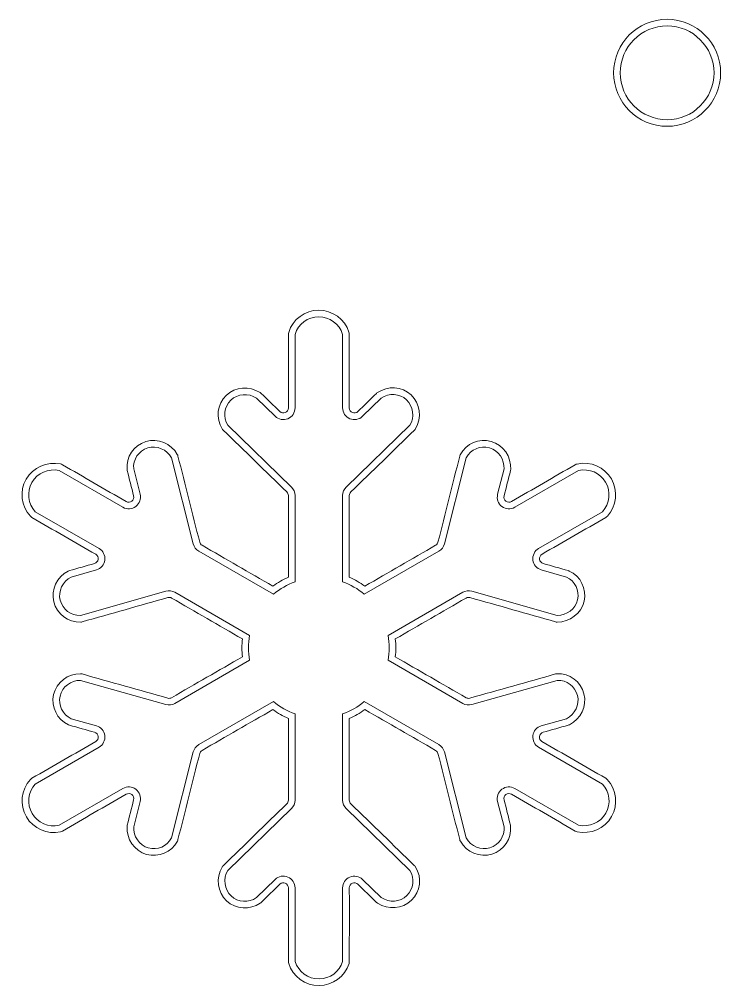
# Model space of a CAD drawing. Header units: centimetres. Extents: x -6.8 to 6.8, y -12 to 12.
# Drawn here: x -1.694 to -0.272, y 2.73 to 4.691 of the extents above; entities that cross this region are included whole.
import ezdxf

# ---------------------------------------------------------------- set-up
doc = ezdxf.new("R2010")
doc.units = ezdxf.units.CM
doc.header["$MEASUREMENT"] = 0
doc.layers.add('layer 1', color=7, linetype='Continuous')

msp = doc.modelspace()

# ---------------------------------------------------------------- linework, layer by layer
at = {"layer": 'layer 1', "color": 250, "lineweight": 9}
for points, knots in [([(-0.2717, 4.58228), (-0.2717, 4.52232), (-0.32032, 4.47371), (-0.38027, 4.47371), (-0.38027, 4.47371), (-0.44024, 4.47371), (-0.48886, 4.52231), (-0.48886, 4.58228), (-0.48886, 4.58228), (-0.48886, 4.64224), (-0.44024, 4.69086), (-0.38027, 4.69086), (-0.38027, 4.69086), (-0.32032, 4.69086), (-0.2717, 4.64223), (-0.2717, 4.58228)], [0, 0, 0, 0, 0.2, 0.2, 0.2, 0.2, 0.4, 0.4, 0.4, 0.4, 0.6, 0.6, 0.6, 0.6, 1, 1, 1, 1]), ([(-0.99354, 3.29003), (-1.00328, 3.28278), (-1.01383, 3.27669), (-1.02499, 3.27189), (-1.02499, 3.27189), (-1.02499, 3.2166), (-1.02499, 3.16132), (-1.02499, 3.10603), (-1.02499, 3.10603), (-1.02499, 3.10326), (-1.02388, 3.10061), (-1.02188, 3.09868), (-1.02188, 3.09868), (-0.97876, 3.05692), (-0.93569, 3.01507), (-0.89267, 2.97318), (-0.89267, 2.97318), (-0.89267, 2.97318), (-0.89152, 2.97206), (-0.89152, 2.97206), (-0.89152, 2.97206), (-0.89152, 2.97206), (-0.89067, 2.9707), (-0.89067, 2.9707), (-0.89067, 2.9707), (-0.87704, 2.94904), (-0.88037, 2.92081), (-0.89868, 2.90292), (-0.89868, 2.90292), (-0.91701, 2.88501), (-0.94638, 2.88309), (-0.96757, 2.8971), (-0.96757, 2.8971), (-0.96757, 2.8971), (-0.96872, 2.89784), (-0.96872, 2.89784), (-0.96872, 2.89784), (-0.96872, 2.89784), (-0.96957, 2.89871), (-0.96957, 2.89871), (-0.96957, 2.89871), (-0.9822, 2.91104), (-0.9949, 2.92331), (-1.00756, 2.93559), (-1.00756, 2.93559), (-1.01052, 2.93845), (-1.01496, 2.93925), (-1.01874, 2.93763), (-1.01874, 2.93763), (-1.02251, 2.93602), (-1.025, 2.93244), (-1.02499, 2.92831), (-1.02499, 2.92831), (-1.02478, 2.87854), (-1.02499, 2.82873), (-1.02499, 2.77895), (-1.02499, 2.77895), (-1.02499, 2.77895), (-1.02499, 2.7769), (-1.02499, 2.7769), (-1.02499, 2.7769), (-1.02499, 2.7769), (-1.02559, 2.77495), (-1.02559, 2.77495), (-1.02559, 2.77495), (-1.03387, 2.74827), (-1.05845, 2.73004), (-1.08638, 2.72986), (-1.08638, 2.72986), (-1.11437, 2.72969), (-1.13932, 2.74826), (-1.14793, 2.77478), (-1.14793, 2.77478), (-1.14793, 2.77478), (-1.14859, 2.77682), (-1.14859, 2.77682), (-1.14859, 2.77682), (-1.14859, 2.77682), (-1.14859, 2.77895), (-1.14859, 2.77895), (-1.14859, 2.77895), (-1.14859, 2.82871), (-1.14851, 2.87847), (-1.14859, 2.9282), (-1.14859, 2.9282), (-1.1486, 2.93233), (-1.15109, 2.93606), (-1.15491, 2.93767), (-1.15491, 2.93767), (-1.1587, 2.93925), (-1.16301, 2.93853), (-1.16596, 2.93564), (-1.16596, 2.93564), (-1.17858, 2.92328), (-1.19131, 2.91111), (-1.20395, 2.89876), (-1.20395, 2.89876), (-1.20395, 2.89876), (-1.20472, 2.89799), (-1.20472, 2.89799), (-1.20472, 2.89799), (-1.20472, 2.89799), (-1.20568, 2.89732), (-1.20568, 2.89732), (-1.20568, 2.89732), (-1.22654, 2.88266), (-1.25508, 2.88458), (-1.2738, 2.90188), (-1.2738, 2.90188), (-1.29266, 2.91932), (-1.29607, 2.94842), (-1.28313, 2.97037), (-1.28313, 2.97037), (-1.28313, 2.97037), (-1.28221, 2.97193), (-1.28221, 2.97193), (-1.28221, 2.97193), (-1.28221, 2.97193), (-1.28092, 2.97318), (-1.28092, 2.97318), (-1.28092, 2.97318), (-1.2379, 3.01507), (-1.19478, 3.05684), (-1.15171, 3.09867), (-1.15171, 3.09867), (-1.14971, 3.1006), (-1.14859, 3.10326), (-1.14859, 3.10603), (-1.14859, 3.10603), (-1.14859, 3.16131), (-1.14859, 3.2166), (-1.14859, 3.27188), (-1.14859, 3.27188), (-1.15974, 3.27669), (-1.1703, 3.28278), (-1.18004, 3.29003), (-1.18004, 3.29003), (-1.2279, 3.26239), (-1.2758, 3.23482), (-1.32364, 3.20713), (-1.32364, 3.20713), (-1.32604, 3.20574), (-1.3278, 3.20345), (-1.32848, 3.20075), (-1.32848, 3.20075), (-1.34309, 3.14253), (-1.35791, 3.08436), (-1.37254, 3.02614), (-1.37254, 3.02614), (-1.37254, 3.02614), (-1.37293, 3.02456), (-1.37293, 3.02456), (-1.37293, 3.02456), (-1.37293, 3.02456), (-1.3737, 3.02311), (-1.3737, 3.02311), (-1.3737, 3.02311), (-1.38566, 3.00048), (-1.41176, 2.98927), (-1.4364, 2.99616), (-1.4364, 2.99616), (-1.46098, 3.00304), (-1.47745, 3.02769), (-1.4759, 3.05294), (-1.4759, 3.05294), (-1.4759, 3.05294), (-1.47582, 3.05429), (-1.47582, 3.05429), (-1.47582, 3.05429), (-1.47582, 3.05429), (-1.47551, 3.05546), (-1.47551, 3.05546), (-1.47551, 3.05546), (-1.47114, 3.07257), (-1.46685, 3.08968), (-1.46255, 3.10679), (-1.46255, 3.10679), (-1.46155, 3.1108), (-1.46306, 3.11501), (-1.46637, 3.1175), (-1.46637, 3.1175), (-1.46967, 3.11997), (-1.47403, 3.12031), (-1.47761, 3.11823), (-1.47761, 3.11823), (-1.52065, 3.09324), (-1.56385, 3.0685), (-1.60692, 3.04358), (-1.60692, 3.04358), (-1.60692, 3.04358), (-1.6087, 3.04254), (-1.6087, 3.04254), (-1.6087, 3.04254), (-1.6087, 3.04254), (-1.6107, 3.04209), (-1.6107, 3.04209), (-1.6107, 3.04209), (-1.6379, 3.03593), (-1.66603, 3.04816), (-1.68014, 3.0722), (-1.68014, 3.0722), (-1.69428, 3.09633), (-1.69067, 3.12726), (-1.67202, 3.14796), (-1.67202, 3.14796), (-1.67202, 3.14796), (-1.67059, 3.14954), (-1.67059, 3.14954), (-1.67059, 3.14954), (-1.67059, 3.14954), (-1.66875, 3.15059), (-1.66875, 3.15059), (-1.66875, 3.15059), (-1.62568, 3.17553), (-1.58252, 3.20029), (-1.53948, 3.22523), (-1.53948, 3.22523), (-1.5359, 3.22732), (-1.53392, 3.23134), (-1.53444, 3.23546), (-1.53444, 3.23546), (-1.53496, 3.23952), (-1.53771, 3.2429), (-1.5417, 3.24401), (-1.5417, 3.24401), (-1.55872, 3.24875), (-1.57562, 3.25368), (-1.59264, 3.25845), (-1.59264, 3.25845), (-1.59264, 3.25845), (-1.59371, 3.25873), (-1.59371, 3.25873), (-1.59371, 3.25873), (-1.59371, 3.25873), (-1.59478, 3.25923), (-1.59478, 3.25923), (-1.59478, 3.25923), (-1.61789, 3.26997), (-1.63051, 3.29565), (-1.62489, 3.32051), (-1.62489, 3.32051), (-1.61923, 3.34558), (-1.59569, 3.36308), (-1.5702, 3.36283), (-1.5702, 3.36283), (-1.5702, 3.36283), (-1.56833, 3.36282), (-1.56833, 3.36282), (-1.56833, 3.36282), (-1.56833, 3.36282), (-1.5666, 3.36231), (-1.5666, 3.36231), (-1.5666, 3.36231), (-1.50891, 3.34576), (-1.45108, 3.32965), (-1.39339, 3.31319), (-1.39339, 3.31319), (-1.39075, 3.31243), (-1.38787, 3.31278), (-1.3855, 3.31416), (-1.3855, 3.31416), (-1.3377, 3.34193), (-1.28972, 3.36944), (-1.24183, 3.39708), (-1.24183, 3.39708), (-1.24323, 3.40914), (-1.24325, 3.42133), (-1.24183, 3.43339), (-1.24183, 3.43339), (-1.2897, 3.46104), (-1.33758, 3.48869), (-1.38547, 3.51632), (-1.38547, 3.51632), (-1.38783, 3.51768), (-1.39074, 3.51806), (-1.39339, 3.51731), (-1.39339, 3.51731), (-1.45108, 3.50084), (-1.50887, 3.48474), (-1.56656, 3.46817), (-1.56656, 3.46817), (-1.56656, 3.46817), (-1.56814, 3.4677), (-1.56814, 3.4677), (-1.56814, 3.4677), (-1.56814, 3.4677), (-1.56982, 3.46765), (-1.56982, 3.46765), (-1.56982, 3.46765), (-1.59537, 3.46667), (-1.6182, 3.48372), (-1.62454, 3.50848), (-1.62454, 3.50848), (-1.63088, 3.53333), (-1.61786, 3.55971), (-1.59513, 3.57107), (-1.59513, 3.57107), (-1.59513, 3.57107), (-1.5939, 3.57168), (-1.5939, 3.57168), (-1.5939, 3.57168), (-1.5939, 3.57168), (-1.59272, 3.57199), (-1.59272, 3.57199), (-1.59272, 3.57199), (-1.57569, 3.57677), (-1.55861, 3.58196), (-1.54181, 3.58644), (-1.54181, 3.58644), (-1.53784, 3.58759), (-1.53492, 3.591), (-1.53443, 3.59509), (-1.53443, 3.59509), (-1.53393, 3.59918), (-1.53578, 3.60311), (-1.53939, 3.60518), (-1.53939, 3.60518), (-1.5826, 3.62986), (-1.62567, 3.65493), (-1.66875, 3.67987), (-1.66875, 3.67987), (-1.66875, 3.67987), (-1.67052, 3.68088), (-1.67052, 3.68088), (-1.67052, 3.68088), (-1.67052, 3.68088), (-1.6719, 3.68238), (-1.6719, 3.68238), (-1.6719, 3.68238), (-1.69085, 3.70289), (-1.69435, 3.73331), (-1.68054, 3.75757), (-1.68054, 3.75757), (-1.66676, 3.78182), (-1.63804, 3.79422), (-1.61088, 3.78843), (-1.61088, 3.78843), (-1.61088, 3.78843), (-1.60877, 3.78798), (-1.60877, 3.78798), (-1.60877, 3.78798), (-1.60877, 3.78798), (-1.60692, 3.78692), (-1.60692, 3.78692), (-1.60692, 3.78692), (-1.56385, 3.76201), (-1.52079, 3.73707), (-1.47769, 3.71228), (-1.47769, 3.71228), (-1.47411, 3.71024), (-1.4696, 3.71052), (-1.46632, 3.71304), (-1.46632, 3.71304), (-1.46304, 3.71552), (-1.46151, 3.71959), (-1.46254, 3.7236), (-1.46254, 3.7236), (-1.46691, 3.74073), (-1.47112, 3.75782), (-1.47548, 3.77495), (-1.47548, 3.77495), (-1.47548, 3.77495), (-1.47576, 3.776), (-1.47576, 3.776), (-1.47576, 3.776), (-1.47576, 3.776), (-1.47587, 3.77716), (-1.47587, 3.77716), (-1.47587, 3.77716), (-1.47814, 3.80255), (-1.46221, 3.82631), (-1.43788, 3.83387), (-1.43788, 3.83387), (-1.41334, 3.84149), (-1.38641, 3.82989), (-1.37388, 3.80769), (-1.37388, 3.80769), (-1.37388, 3.80769), (-1.37299, 3.8061), (-1.37299, 3.8061), (-1.37299, 3.8061), (-1.37299, 3.8061), (-1.37254, 3.80433), (-1.37254, 3.80433), (-1.37254, 3.80433), (-1.35792, 3.74612), (-1.34312, 3.68795), (-1.32848, 3.62974), (-1.32848, 3.62974), (-1.3278, 3.62705), (-1.32604, 3.62474), (-1.32365, 3.62336), (-1.32365, 3.62336), (-1.2758, 3.59568), (-1.2279, 3.5681), (-1.18003, 3.54045), (-1.18003, 3.54045), (-1.1703, 3.5477), (-1.15974, 3.55379), (-1.14859, 3.5586), (-1.14859, 3.5586), (-1.14859, 3.61388), (-1.14859, 3.66917), (-1.14859, 3.72445), (-1.14859, 3.72445), (-1.14859, 3.72722), (-1.14973, 3.72987), (-1.15171, 3.7318), (-1.15171, 3.7318), (-1.19478, 3.77362), (-1.2379, 3.81539), (-1.28092, 3.85728), (-1.28092, 3.85728), (-1.28092, 3.85728), (-1.28207, 3.8584), (-1.28207, 3.8584), (-1.28207, 3.8584), (-1.28207, 3.8584), (-1.28294, 3.85977), (-1.28294, 3.85977), (-1.28294, 3.85977), (-1.29654, 3.88142), (-1.29319, 3.90968), (-1.2749, 3.92756), (-1.2749, 3.92756), (-1.25657, 3.94548), (-1.22721, 3.94741), (-1.206, 3.93339), (-1.206, 3.93339), (-1.206, 3.93339), (-1.20486, 3.93265), (-1.20486, 3.93265), (-1.20486, 3.93265), (-1.20486, 3.93265), (-1.20399, 3.93178), (-1.20399, 3.93178), (-1.20399, 3.93178), (-1.19133, 3.91942), (-1.17835, 3.90723), (-1.16603, 3.89491), (-1.16603, 3.89491), (-1.16306, 3.89204), (-1.15863, 3.89122), (-1.15485, 3.89284), (-1.15485, 3.89284), (-1.15105, 3.89446), (-1.14858, 3.89805), (-1.14859, 3.90219), (-1.14859, 3.90219), (-1.14873, 3.95197), (-1.14859, 4.00176), (-1.14859, 4.05154), (-1.14859, 4.05154), (-1.14859, 4.05154), (-1.14859, 4.05359), (-1.14859, 4.05359), (-1.14859, 4.05359), (-1.14859, 4.05359), (-1.14798, 4.05555), (-1.14798, 4.05555), (-1.14798, 4.05555), (-1.1397, 4.08221), (-1.11512, 4.10044), (-1.08719, 4.10062), (-1.08719, 4.10062), (-1.05923, 4.10079), (-1.03424, 4.08222), (-1.02565, 4.0557), (-1.02565, 4.0557), (-1.02565, 4.0557), (-1.02499, 4.05368), (-1.02499, 4.05368), (-1.02499, 4.05368), (-1.02499, 4.05368), (-1.02499, 4.05154), (-1.02499, 4.05154), (-1.02499, 4.05154), (-1.02499, 4.00177), (-1.02504, 3.95201), (-1.02499, 3.90227), (-1.02499, 3.90227), (-1.02497, 3.89813), (-1.02247, 3.89441), (-1.01866, 3.89283), (-1.01866, 3.89283), (-1.01489, 3.89124), (-1.01057, 3.89193), (-1.00763, 3.89482), (-1.00763, 3.89482), (-0.99501, 3.9072), (-0.98228, 3.91938), (-0.96963, 3.93173), (-0.96963, 3.93173), (-0.96963, 3.93173), (-0.96886, 3.93251), (-0.96886, 3.93251), (-0.96886, 3.93251), (-0.96886, 3.93251), (-0.96788, 3.93319), (-0.96788, 3.93319), (-0.96788, 3.93319), (-0.94704, 3.94781), (-0.91848, 3.9459), (-0.89977, 3.92861), (-0.89977, 3.92861), (-0.8809, 3.91117), (-0.8775, 3.88203), (-0.89046, 3.86009), (-0.89046, 3.86009), (-0.89046, 3.86009), (-0.89138, 3.85854), (-0.89138, 3.85854), (-0.89138, 3.85854), (-0.89138, 3.85854), (-0.89267, 3.85728), (-0.89267, 3.85728), (-0.89267, 3.85728), (-0.93569, 3.81539), (-0.97876, 3.77354), (-1.02188, 3.73179), (-1.02188, 3.73179), (-1.02386, 3.72985), (-1.02499, 3.72722), (-1.02499, 3.72445), (-1.02499, 3.72445), (-1.02499, 3.66917), (-1.02499, 3.61388), (-1.02499, 3.5586), (-1.02499, 3.5586), (-1.01384, 3.55379), (-1.00328, 3.5477), (-0.99354, 3.54045), (-0.99354, 3.54045), (-0.94566, 3.5681), (-0.89779, 3.59571), (-0.84991, 3.62336), (-0.84991, 3.62336), (-0.84752, 3.62474), (-0.84578, 3.62705), (-0.8451, 3.62974), (-0.8451, 3.62974), (-0.83046, 3.68794), (-0.81561, 3.74611), (-0.80105, 3.80433), (-0.80105, 3.80433), (-0.80105, 3.80433), (-0.80066, 3.80591), (-0.80066, 3.80591), (-0.80066, 3.80591), (-0.80066, 3.80591), (-0.79989, 3.80735), (-0.79989, 3.80735), (-0.79989, 3.80735), (-0.78795, 3.82998), (-0.76181, 3.84123), (-0.73717, 3.83432), (-0.73717, 3.83432), (-0.71258, 3.82742), (-0.69615, 3.80282), (-0.69767, 3.77755), (-0.69767, 3.77755), (-0.69767, 3.77755), (-0.69775, 3.7762), (-0.69775, 3.7762), (-0.69775, 3.7762), (-0.69775, 3.7762), (-0.69806, 3.77501), (-0.69806, 3.77501), (-0.69806, 3.77501), (-0.70243, 3.75787), (-0.70653, 3.74055), (-0.71101, 3.72369), (-0.71101, 3.72369), (-0.71201, 3.71968), (-0.7105, 3.71547), (-0.70719, 3.71298), (-0.70719, 3.71298), (-0.70389, 3.71051), (-0.69957, 3.71014), (-0.69599, 3.71223), (-0.69599, 3.71223), (-0.65296, 3.73726), (-0.60974, 3.76196), (-0.56666, 3.7869), (-0.56666, 3.7869), (-0.56666, 3.7869), (-0.56487, 3.78794), (-0.56487, 3.78794), (-0.56487, 3.78794), (-0.56487, 3.78794), (-0.56287, 3.78839), (-0.56287, 3.78839), (-0.56287, 3.78839), (-0.53569, 3.79455), (-0.50753, 3.78232), (-0.49344, 3.75828), (-0.49344, 3.75828), (-0.47931, 3.73415), (-0.4829, 3.70324), (-0.50153, 3.68252), (-0.50153, 3.68252), (-0.50153, 3.68252), (-0.50296, 3.68094), (-0.50296, 3.68094), (-0.50296, 3.68094), (-0.50296, 3.68094), (-0.50481, 3.67987), (-0.50481, 3.67987), (-0.50481, 3.67987), (-0.54788, 3.65493), (-0.59105, 3.63017), (-0.63411, 3.60524), (-0.63411, 3.60524), (-0.63767, 3.60315), (-0.63966, 3.59913), (-0.63913, 3.59504), (-0.63913, 3.59504), (-0.6386, 3.59094), (-0.63586, 3.58759), (-0.63186, 3.58647), (-0.63186, 3.58647), (-0.61484, 3.58172), (-0.59796, 3.57679), (-0.58095, 3.57202), (-0.58095, 3.57202), (-0.58095, 3.57202), (-0.57988, 3.57173), (-0.57988, 3.57173), (-0.57988, 3.57173), (-0.57988, 3.57173), (-0.57881, 3.57123), (-0.57881, 3.57123), (-0.57881, 3.57123), (-0.5557, 3.56049), (-0.54308, 3.53484), (-0.5487, 3.50998), (-0.5487, 3.50998), (-0.55435, 3.48491), (-0.57788, 3.46738), (-0.60337, 3.46763), (-0.60337, 3.46763), (-0.60337, 3.46763), (-0.60525, 3.46765), (-0.60525, 3.46765), (-0.60525, 3.46765), (-0.60525, 3.46765), (-0.60698, 3.46816), (-0.60698, 3.46816), (-0.60698, 3.46816), (-0.66466, 3.48472), (-0.72248, 3.50087), (-0.78019, 3.51731), (-0.78019, 3.51731), (-0.78285, 3.51806), (-0.78573, 3.51768), (-0.78812, 3.51631), (-0.78812, 3.51631), (-0.83601, 3.48871), (-0.88387, 3.46104), (-0.93173, 3.43339), (-0.93173, 3.43339), (-0.93031, 3.42133), (-0.93033, 3.40914), (-0.93173, 3.39708), (-0.93173, 3.39708), (-0.88386, 3.36944), (-0.83591, 3.34189), (-0.78808, 3.31416), (-0.78808, 3.31416), (-0.7857, 3.31278), (-0.78284, 3.31243), (-0.78019, 3.31319), (-0.78019, 3.31319), (-0.72248, 3.32963), (-0.66469, 3.34574), (-0.60702, 3.36229), (-0.60702, 3.36229), (-0.60702, 3.36229), (-0.60544, 3.36276), (-0.60544, 3.36276), (-0.60544, 3.36276), (-0.60544, 3.36276), (-0.60375, 3.36282), (-0.60375, 3.36282), (-0.60375, 3.36282), (-0.57822, 3.36379), (-0.55539, 3.34674), (-0.54905, 3.32199), (-0.54905, 3.32199), (-0.54271, 3.29715), (-0.55573, 3.27076), (-0.57846, 3.25939), (-0.57846, 3.25939), (-0.57846, 3.25939), (-0.57969, 3.25879), (-0.57969, 3.25879), (-0.57969, 3.25879), (-0.57969, 3.25879), (-0.58087, 3.25848), (-0.58087, 3.25848), (-0.58087, 3.25848), (-0.59789, 3.25369), (-0.61495, 3.24852), (-0.63178, 3.24404), (-0.63178, 3.24404), (-0.63575, 3.24289), (-0.63863, 3.23948), (-0.63913, 3.23538), (-0.63913, 3.23538), (-0.63963, 3.23127), (-0.63775, 3.22734), (-0.63416, 3.22527), (-0.63416, 3.22527), (-0.59103, 3.20042), (-0.54789, 3.17555), (-0.50481, 3.15059), (-0.50481, 3.15059), (-0.50481, 3.15059), (-0.50304, 3.14958), (-0.50304, 3.14958), (-0.50304, 3.14958), (-0.50304, 3.14958), (-0.50167, 3.14808), (-0.50167, 3.14808), (-0.50167, 3.14808), (-0.48273, 3.12759), (-0.47923, 3.09717), (-0.49303, 3.0729), (-0.49303, 3.0729), (-0.50684, 3.04866), (-0.5355, 3.03627), (-0.5627, 3.04205), (-0.5627, 3.04205), (-0.5627, 3.04205), (-0.56479, 3.0425), (-0.56479, 3.0425), (-0.56479, 3.0425), (-0.56479, 3.0425), (-0.56666, 3.04356), (-0.56666, 3.04356), (-0.56666, 3.04356), (-0.60972, 3.06847), (-0.6528, 3.09338), (-0.69591, 3.11819), (-0.69591, 3.11819), (-0.69948, 3.12024), (-0.70397, 3.11996), (-0.70724, 3.11746), (-0.70724, 3.11746), (-0.71054, 3.11496), (-0.71207, 3.11088), (-0.71104, 3.10685), (-0.71104, 3.10685), (-0.70668, 3.08974), (-0.70245, 3.07265), (-0.69808, 3.05553), (-0.69808, 3.05553), (-0.69808, 3.05553), (-0.69779, 3.05447), (-0.69779, 3.05447), (-0.69779, 3.05447), (-0.69779, 3.05447), (-0.69769, 3.0533), (-0.69769, 3.0533), (-0.69769, 3.0533), (-0.69545, 3.02792), (-0.71138, 3.00416), (-0.73571, 2.99659), (-0.73571, 2.99659), (-0.76024, 2.98897), (-0.78719, 3.00059), (-0.79971, 3.02277), (-0.79971, 3.02277), (-0.79971, 3.02277), (-0.8006, 3.02437), (-0.8006, 3.02437), (-0.8006, 3.02437), (-0.8006, 3.02437), (-0.80105, 3.02614), (-0.80105, 3.02614), (-0.80105, 3.02614), (-0.81567, 3.08436), (-0.83048, 3.14253), (-0.8451, 3.20075), (-0.8451, 3.20075), (-0.84578, 3.20345), (-0.84752, 3.20574), (-0.84992, 3.20713), (-0.84992, 3.20713), (-0.89776, 3.23481), (-0.94566, 3.26239), (-0.99354, 3.29003)], [0, 0, 0, 0, 0.0050251256281407, 0.0050251256281407, 0.0050251256281407, 0.0050251256281407, 0.0100502512562814, 0.0100502512562814, 0.0100502512562814, 0.0100502512562814, 0.0150753768844221, 0.0150753768844221, 0.0150753768844221, 0.0150753768844221, 0.0201005025125628, 0.0201005025125628, 0.0201005025125628, 0.0201005025125628, 0.0251256281407035, 0.0251256281407035, 0.0251256281407035, 0.0251256281407035, 0.0301507537688442, 0.0301507537688442, 0.0301507537688442, 0.0301507537688442, 0.0351758793969849, 0.0351758793969849, 0.0351758793969849, 0.0351758793969849, 0.0402010050251256, 0.0402010050251256, 0.0402010050251256, 0.0402010050251256, 0.0452261306532663, 0.0452261306532663, 0.0452261306532663, 0.0452261306532663, 0.050251256281407, 0.050251256281407, 0.050251256281407, 0.050251256281407, 0.0552763819095477, 0.0552763819095477, 0.0552763819095477, 0.0552763819095477, 0.0603015075376884, 0.0603015075376884, 0.0603015075376884, 0.0603015075376884, 0.0653266331658292, 0.0653266331658292, 0.0653266331658292, 0.0653266331658292, 0.0703517587939698, 0.0703517587939698, 0.0703517587939698, 0.0703517587939698, 0.0753768844221105, 0.0753768844221105, 0.0753768844221105, 0.0753768844221105, 0.0804020100502513, 0.0804020100502513, 0.0804020100502513, 0.0804020100502513, 0.085427135678392, 0.085427135678392, 0.085427135678392, 0.085427135678392, 0.0904522613065327, 0.0904522613065327, 0.0904522613065327, 0.0904522613065327, 0.0954773869346734, 0.0954773869346734, 0.0954773869346734, 0.0954773869346734, 0.1005025125628141, 0.1005025125628141, 0.1005025125628141, 0.1005025125628141, 0.1055276381909548, 0.1055276381909548, 0.1055276381909548, 0.1055276381909548, 0.1105527638190955, 0.1105527638190955, 0.1105527638190955, 0.1105527638190955, 0.1155778894472362, 0.1155778894472362, 0.1155778894472362, 0.1155778894472362, 0.1206030150753769, 0.1206030150753769, 0.1206030150753769, 0.1206030150753769, 0.1256281407035176, 0.1256281407035176, 0.1256281407035176, 0.1256281407035176, 0.1306532663316583, 0.1306532663316583, 0.1306532663316583, 0.1306532663316583, 0.135678391959799, 0.135678391959799, 0.135678391959799, 0.135678391959799, 0.1407035175879397, 0.1407035175879397, 0.1407035175879397, 0.1407035175879397, 0.1457286432160804, 0.1457286432160804, 0.1457286432160804, 0.1457286432160804, 0.1507537688442211, 0.1507537688442211, 0.1507537688442211, 0.1507537688442211, 0.1557788944723618, 0.1557788944723618, 0.1557788944723618, 0.1557788944723618, 0.1608040201005025, 0.1608040201005025, 0.1608040201005025, 0.1608040201005025, 0.1658291457286432, 0.1658291457286432, 0.1658291457286432, 0.1658291457286432, 0.1708542713567839, 0.1708542713567839, 0.1708542713567839, 0.1708542713567839, 0.1758793969849246, 0.1758793969849246, 0.1758793969849246, 0.1758793969849246, 0.1809045226130653, 0.1809045226130653, 0.1809045226130653, 0.1809045226130653, 0.185929648241206, 0.185929648241206, 0.185929648241206, 0.185929648241206, 0.1909547738693467, 0.1909547738693467, 0.1909547738693467, 0.1909547738693467, 0.1959798994974874, 0.1959798994974874, 0.1959798994974874, 0.1959798994974874, 0.2010050251256282, 0.2010050251256282, 0.2010050251256282, 0.2010050251256282, 0.2060301507537688, 0.2060301507537688, 0.2060301507537688, 0.2060301507537688, 0.2110552763819095, 0.2110552763819095, 0.2110552763819095, 0.2110552763819095, 0.2160804020100502, 0.2160804020100502, 0.2160804020100502, 0.2160804020100502, 0.221105527638191, 0.221105527638191, 0.221105527638191, 0.221105527638191, 0.2261306532663317, 0.2261306532663317, 0.2261306532663317, 0.2261306532663317, 0.2311557788944724, 0.2311557788944724, 0.2311557788944724, 0.2311557788944724, 0.2361809045226131, 0.2361809045226131, 0.2361809045226131, 0.2361809045226131, 0.2412060301507538, 0.2412060301507538, 0.2412060301507538, 0.2412060301507538, 0.2462311557788945, 0.2462311557788945, 0.2462311557788945, 0.2462311557788945, 0.2512562814070352, 0.2512562814070352, 0.2512562814070352, 0.2512562814070352, 0.2562814070351759, 0.2562814070351759, 0.2562814070351759, 0.2562814070351759, 0.2613065326633166, 0.2613065326633166, 0.2613065326633166, 0.2613065326633166, 0.2663316582914573, 0.2663316582914573, 0.2663316582914573, 0.2663316582914573, 0.271356783919598, 0.271356783919598, 0.271356783919598, 0.271356783919598, 0.2763819095477387, 0.2763819095477387, 0.2763819095477387, 0.2763819095477387, 0.2814070351758794, 0.2814070351758794, 0.2814070351758794, 0.2814070351758794, 0.2864321608040201, 0.2864321608040201, 0.2864321608040201, 0.2864321608040201, 0.2914572864321608, 0.2914572864321608, 0.2914572864321608, 0.2914572864321608, 0.2964824120603015, 0.2964824120603015, 0.2964824120603015, 0.2964824120603015, 0.3015075376884422, 0.3015075376884422, 0.3015075376884422, 0.3015075376884422, 0.3065326633165829, 0.3065326633165829, 0.3065326633165829, 0.3065326633165829, 0.3115577889447236, 0.3115577889447236, 0.3115577889447236, 0.3115577889447236, 0.3165829145728643, 0.3165829145728643, 0.3165829145728643, 0.3165829145728643, 0.321608040201005, 0.321608040201005, 0.321608040201005, 0.321608040201005, 0.3266331658291458, 0.3266331658291458, 0.3266331658291458, 0.3266331658291458, 0.3316582914572864, 0.3316582914572864, 0.3316582914572864, 0.3316582914572864, 0.3366834170854272, 0.3366834170854272, 0.3366834170854272, 0.3366834170854272, 0.3417085427135678, 0.3417085427135678, 0.3417085427135678, 0.3417085427135678, 0.3467336683417085, 0.3467336683417085, 0.3467336683417085, 0.3467336683417085, 0.3517587939698493, 0.3517587939698493, 0.3517587939698493, 0.3517587939698493, 0.3567839195979899, 0.3567839195979899, 0.3567839195979899, 0.3567839195979899, 0.3618090452261307, 0.3618090452261307, 0.3618090452261307, 0.3618090452261307, 0.3668341708542713, 0.3668341708542713, 0.3668341708542713, 0.3668341708542713, 0.3718592964824121, 0.3718592964824121, 0.3718592964824121, 0.3718592964824121, 0.3768844221105528, 0.3768844221105528, 0.3768844221105528, 0.3768844221105528, 0.3819095477386935, 0.3819095477386935, 0.3819095477386935, 0.3819095477386935, 0.3869346733668342, 0.3869346733668342, 0.3869346733668342, 0.3869346733668342, 0.3919597989949749, 0.3919597989949749, 0.3919597989949749, 0.3919597989949749, 0.3969849246231156, 0.3969849246231156, 0.3969849246231156, 0.3969849246231156, 0.4020100502512563, 0.4020100502512563, 0.4020100502512563, 0.4020100502512563, 0.407035175879397, 0.407035175879397, 0.407035175879397, 0.407035175879397, 0.4120603015075377, 0.4120603015075377, 0.4120603015075377, 0.4120603015075377, 0.4170854271356784, 0.4170854271356784, 0.4170854271356784, 0.4170854271356784, 0.4221105527638191, 0.4221105527638191, 0.4221105527638191, 0.4221105527638191, 0.4271356783919598, 0.4271356783919598, 0.4271356783919598, 0.4271356783919598, 0.4321608040201005, 0.4321608040201005, 0.4321608040201005, 0.4321608040201005, 0.4371859296482412, 0.4371859296482412, 0.4371859296482412, 0.4371859296482412, 0.4422110552763819, 0.4422110552763819, 0.4422110552763819, 0.4422110552763819, 0.4472361809045226, 0.4472361809045226, 0.4472361809045226, 0.4472361809045226, 0.4522613065326633, 0.4522613065326633, 0.4522613065326633, 0.4522613065326633, 0.457286432160804, 0.457286432160804, 0.457286432160804, 0.457286432160804, 0.4623115577889447, 0.4623115577889447, 0.4623115577889447, 0.4623115577889447, 0.4673366834170855, 0.4673366834170855, 0.4673366834170855, 0.4673366834170855, 0.4723618090452261, 0.4723618090452261, 0.4723618090452261, 0.4723618090452261, 0.4773869346733668, 0.4773869346733668, 0.4773869346733668, 0.4773869346733668, 0.4824120603015075, 0.4824120603015075, 0.4824120603015075, 0.4824120603015075, 0.4874371859296482, 0.4874371859296482, 0.4874371859296482, 0.4874371859296482, 0.492462311557789, 0.492462311557789, 0.492462311557789, 0.492462311557789, 0.4974874371859296, 0.4974874371859296, 0.4974874371859296, 0.4974874371859296, 0.5025125628140703, 0.5025125628140703, 0.5025125628140703, 0.5025125628140703, 0.507537688442211, 0.507537688442211, 0.507537688442211, 0.507537688442211, 0.5125628140703518, 0.5125628140703518, 0.5125628140703518, 0.5125628140703518, 0.5175879396984925, 0.5175879396984925, 0.5175879396984925, 0.5175879396984925, 0.5226130653266332, 0.5226130653266332, 0.5226130653266332, 0.5226130653266332, 0.5276381909547738, 0.5276381909547738, 0.5276381909547738, 0.5276381909547738, 0.5326633165829145, 0.5326633165829145, 0.5326633165829145, 0.5326633165829145, 0.5376884422110553, 0.5376884422110553, 0.5376884422110553, 0.5376884422110553, 0.542713567839196, 0.542713567839196, 0.542713567839196, 0.542713567839196, 0.5477386934673367, 0.5477386934673367, 0.5477386934673367, 0.5477386934673367, 0.5527638190954773, 0.5527638190954773, 0.5527638190954773, 0.5527638190954773, 0.5577889447236181, 0.5577889447236181, 0.5577889447236181, 0.5577889447236181, 0.5628140703517588, 0.5628140703517588, 0.5628140703517588, 0.5628140703517588, 0.5678391959798995, 0.5678391959798995, 0.5678391959798995, 0.5678391959798995, 0.5728643216080402, 0.5728643216080402, 0.5728643216080402, 0.5728643216080402, 0.5778894472361809, 0.5778894472361809, 0.5778894472361809, 0.5778894472361809, 0.5829145728643216, 0.5829145728643216, 0.5829145728643216, 0.5829145728643216, 0.5879396984924623, 0.5879396984924623, 0.5879396984924623, 0.5879396984924623, 0.592964824120603, 0.592964824120603, 0.592964824120603, 0.592964824120603, 0.5979899497487438, 0.5979899497487438, 0.5979899497487438, 0.5979899497487438, 0.6030150753768844, 0.6030150753768844, 0.6030150753768844, 0.6030150753768844, 0.6080402010050251, 0.6080402010050251, 0.6080402010050251, 0.6080402010050251, 0.6130653266331658, 0.6130653266331658, 0.6130653266331658, 0.6130653266331658, 0.6180904522613065, 0.6180904522613065, 0.6180904522613065, 0.6180904522613065, 0.6231155778894473, 0.6231155778894473, 0.6231155778894473, 0.6231155778894473, 0.628140703517588, 0.628140703517588, 0.628140703517588, 0.628140703517588, 0.6331658291457286, 0.6331658291457286, 0.6331658291457286, 0.6331658291457286, 0.6381909547738693, 0.6381909547738693, 0.6381909547738693, 0.6381909547738693, 0.6432160804020101, 0.6432160804020101, 0.6432160804020101, 0.6432160804020101, 0.6482412060301508, 0.6482412060301508, 0.6482412060301508, 0.6482412060301508, 0.6532663316582915, 0.6532663316582915, 0.6532663316582915, 0.6532663316582915, 0.6582914572864321, 0.6582914572864321, 0.6582914572864321, 0.6582914572864321, 0.6633165829145728, 0.6633165829145728, 0.6633165829145728, 0.6633165829145728, 0.6683417085427136, 0.6683417085427136, 0.6683417085427136, 0.6683417085427136, 0.6733668341708543, 0.6733668341708543, 0.6733668341708543, 0.6733668341708543, 0.678391959798995, 0.678391959798995, 0.678391959798995, 0.678391959798995, 0.6834170854271356, 0.6834170854271356, 0.6834170854271356, 0.6834170854271356, 0.6884422110552764, 0.6884422110552764, 0.6884422110552764, 0.6884422110552764, 0.6934673366834171, 0.6934673366834171, 0.6934673366834171, 0.6934673366834171, 0.6984924623115578, 0.6984924623115578, 0.6984924623115578, 0.6984924623115578, 0.7035175879396985, 0.7035175879396985, 0.7035175879396985, 0.7035175879396985, 0.7085427135678392, 0.7085427135678392, 0.7085427135678392, 0.7085427135678392, 0.7135678391959799, 0.7135678391959799, 0.7135678391959799, 0.7135678391959799, 0.7185929648241206, 0.7185929648241206, 0.7185929648241206, 0.7185929648241206, 0.7236180904522613, 0.7236180904522613, 0.7236180904522613, 0.7236180904522613, 0.7286432160804021, 0.7286432160804021, 0.7286432160804021, 0.7286432160804021, 0.7336683417085427, 0.7336683417085427, 0.7336683417085427, 0.7336683417085427, 0.7386934673366834, 0.7386934673366834, 0.7386934673366834, 0.7386934673366834, 0.7437185929648241, 0.7437185929648241, 0.7437185929648241, 0.7437185929648241, 0.7487437185929648, 0.7487437185929648, 0.7487437185929648, 0.7487437185929648, 0.7537688442211056, 0.7537688442211056, 0.7537688442211056, 0.7537688442211056, 0.7587939698492462, 0.7587939698492462, 0.7587939698492462, 0.7587939698492462, 0.7638190954773869, 0.7638190954773869, 0.7638190954773869, 0.7638190954773869, 0.7688442211055276, 0.7688442211055276, 0.7688442211055276, 0.7688442211055276, 0.7738693467336684, 0.7738693467336684, 0.7738693467336684, 0.7738693467336684, 0.7788944723618091, 0.7788944723618091, 0.7788944723618091, 0.7788944723618091, 0.7839195979899497, 0.7839195979899497, 0.7839195979899497, 0.7839195979899497, 0.7889447236180904, 0.7889447236180904, 0.7889447236180904, 0.7889447236180904, 0.7939698492462312, 0.7939698492462312, 0.7939698492462312, 0.7939698492462312, 0.7989949748743719, 0.7989949748743719, 0.7989949748743719, 0.7989949748743719, 0.8040201005025126, 0.8040201005025126, 0.8040201005025126, 0.8040201005025126, 0.8090452261306532, 0.8090452261306532, 0.8090452261306532, 0.8090452261306532, 0.8140703517587939, 0.8140703517587939, 0.8140703517587939, 0.8140703517587939, 0.8190954773869347, 0.8190954773869347, 0.8190954773869347, 0.8190954773869347, 0.8241206030150754, 0.8241206030150754, 0.8241206030150754, 0.8241206030150754, 0.8291457286432161, 0.8291457286432161, 0.8291457286432161, 0.8291457286432161, 0.8341708542713567, 0.8341708542713567, 0.8341708542713567, 0.8341708542713567, 0.8391959798994975, 0.8391959798994975, 0.8391959798994975, 0.8391959798994975, 0.8442211055276382, 0.8442211055276382, 0.8442211055276382, 0.8442211055276382, 0.8492462311557789, 0.8492462311557789, 0.8492462311557789, 0.8492462311557789, 0.8542713567839196, 0.8542713567839196, 0.8542713567839196, 0.8542713567839196, 0.8592964824120602, 0.8592964824120602, 0.8592964824120602, 0.8592964824120602, 0.864321608040201, 0.864321608040201, 0.864321608040201, 0.864321608040201, 0.8693467336683417, 0.8693467336683417, 0.8693467336683417, 0.8693467336683417, 0.8743718592964824, 0.8743718592964824, 0.8743718592964824, 0.8743718592964824, 0.8793969849246231, 0.8793969849246231, 0.8793969849246231, 0.8793969849246231, 0.8844221105527639, 0.8844221105527639, 0.8844221105527639, 0.8844221105527639, 0.8894472361809045, 0.8894472361809045, 0.8894472361809045, 0.8894472361809045, 0.8944723618090452, 0.8944723618090452, 0.8944723618090452, 0.8944723618090452, 0.8994974874371859, 0.8994974874371859, 0.8994974874371859, 0.8994974874371859, 0.9045226130653267, 0.9045226130653267, 0.9045226130653267, 0.9045226130653267, 0.9095477386934674, 0.9095477386934674, 0.9095477386934674, 0.9095477386934674, 0.914572864321608, 0.914572864321608, 0.914572864321608, 0.914572864321608, 0.9195979899497487, 0.9195979899497487, 0.9195979899497487, 0.9195979899497487, 0.9246231155778895, 0.9246231155778895, 0.9246231155778895, 0.9246231155778895, 0.9296482412060302, 0.9296482412060302, 0.9296482412060302, 0.9296482412060302, 0.9346733668341709, 0.9346733668341709, 0.9346733668341709, 0.9346733668341709, 0.9396984924623115, 0.9396984924623115, 0.9396984924623115, 0.9396984924623115, 0.9447236180904522, 0.9447236180904522, 0.9447236180904522, 0.9447236180904522, 0.949748743718593, 0.949748743718593, 0.949748743718593, 0.949748743718593, 0.9547738693467337, 0.9547738693467337, 0.9547738693467337, 0.9547738693467337, 0.9597989949748744, 0.9597989949748744, 0.9597989949748744, 0.9597989949748744, 0.964824120603015, 0.964824120603015, 0.964824120603015, 0.964824120603015, 0.9698492462311558, 0.9698492462311558, 0.9698492462311558, 0.9698492462311558, 0.9748743718592965, 0.9748743718592965, 0.9748743718592965, 0.9748743718592965, 0.9798994974874372, 0.9798994974874372, 0.9798994974874372, 0.9798994974874372, 0.9849246231155779, 0.9849246231155779, 0.9849246231155779, 0.9849246231155779, 0.9899497487437185, 0.9899497487437185, 0.9899497487437185, 0.9899497487437185, 1, 1, 1, 1])]:
    msp.add_open_spline(points, degree=3, knots=knots, dxfattribs=at)
at = {"layer": 'layer 1', "lineweight": 9}
for points, knots in [([(-0.28521, 4.58228), (-0.28521, 4.63479), (-0.32778, 4.67735), (-0.38027, 4.67735), (-0.38027, 4.67735), (-0.4328, 4.67735), (-0.47535, 4.63479), (-0.47535, 4.58228), (-0.47535, 4.58228), (-0.47535, 4.52977), (-0.4328, 4.48722), (-0.38027, 4.48722), (-0.38027, 4.48722), (-0.32778, 4.48722), (-0.28521, 4.52977), (-0.28521, 4.58228)], [0, 0, 0, 0, 0.2, 0.2, 0.2, 0.2, 0.4, 0.4, 0.4, 0.4, 0.6, 0.6, 0.6, 0.6, 1, 1, 1, 1]), ([(-1.53807, 3.25702), (-1.53807, 3.25702), (-1.58909, 3.27149), (-1.58909, 3.27149), (-1.58909, 3.27149), (-1.60653, 3.27959), (-1.61594, 3.29877), (-1.61172, 3.31754), (-1.61172, 3.31754), (-1.60747, 3.33629), (-1.58957, 3.34951), (-1.57034, 3.34932), (-1.57034, 3.34932), (-1.57034, 3.34932), (-1.39709, 3.30019), (-1.39709, 3.30019), (-1.39709, 3.30019), (-1.39091, 3.29844), (-1.38427, 3.29925), (-1.37871, 3.30247), (-1.37871, 3.30247), (-1.37871, 3.30247), (-1.22713, 3.38997), (-1.22713, 3.38997), (-1.22713, 3.38997), (-1.23013, 3.4067), (-1.23013, 3.4238), (-1.22713, 3.44049), (-1.22713, 3.44049), (-1.22713, 3.44049), (-1.37871, 3.52802), (-1.37871, 3.52802), (-1.37871, 3.52802), (-1.38427, 3.53122), (-1.39091, 3.53206), (-1.39709, 3.5303), (-1.39709, 3.5303), (-1.39709, 3.5303), (-1.57034, 3.48114), (-1.57034, 3.48114), (-1.57034, 3.48114), (-1.58956, 3.48041), (-1.60668, 3.49319), (-1.61145, 3.51183), (-1.61145, 3.51183), (-1.6162, 3.53046), (-1.60628, 3.55039), (-1.58909, 3.55898), (-1.58909, 3.55898), (-1.58909, 3.55898), (-1.53807, 3.57346), (-1.53807, 3.57346), (-1.53807, 3.57346), (-1.52888, 3.57611), (-1.52217, 3.584), (-1.52102, 3.59348), (-1.52102, 3.59348), (-1.51988, 3.60298), (-1.52438, 3.61217), (-1.53269, 3.61691), (-1.53269, 3.61691), (-1.53269, 3.61691), (-1.66198, 3.69156), (-1.66198, 3.69156), (-1.66198, 3.69156), (-1.67694, 3.70774), (-1.67969, 3.73175), (-1.6688, 3.7509), (-1.6688, 3.7509), (-1.65792, 3.77004), (-1.63523, 3.77981), (-1.61369, 3.77522), (-1.61369, 3.77522), (-1.61369, 3.77522), (-1.48439, 3.70055), (-1.48439, 3.70055), (-1.48439, 3.70055), (-1.47609, 3.69581), (-1.46575, 3.69649), (-1.45813, 3.70228), (-1.45813, 3.70228), (-1.45053, 3.70808), (-1.44708, 3.7177), (-1.44945, 3.72695), (-1.44945, 3.72695), (-1.44945, 3.72695), (-1.46242, 3.77836), (-1.46242, 3.77836), (-1.46242, 3.77836), (-1.46413, 3.79752), (-1.45224, 3.81527), (-1.43387, 3.82097), (-1.43387, 3.82097), (-1.4155, 3.82669), (-1.3951, 3.8178), (-1.38564, 3.80105), (-1.38564, 3.80105), (-1.38564, 3.80105), (-1.34158, 3.62644), (-1.34158, 3.62644), (-1.34158, 3.62644), (-1.34001, 3.62022), (-1.33597, 3.61488), (-1.33042, 3.61167), (-1.33042, 3.61167), (-1.33042, 3.61167), (-1.17884, 3.52415), (-1.17884, 3.52415), (-1.17884, 3.52415), (-1.16587, 3.53511), (-1.15106, 3.54368), (-1.13508, 3.54942), (-1.13508, 3.54942), (-1.13508, 3.54942), (-1.13508, 3.72445), (-1.13508, 3.72445), (-1.13508, 3.72445), (-1.13508, 3.73087), (-1.13769, 3.73701), (-1.1423, 3.74149), (-1.1423, 3.74149), (-1.1423, 3.74149), (-1.27149, 3.86696), (-1.27149, 3.86696), (-1.27149, 3.86696), (-1.28172, 3.88323), (-1.27921, 3.90446), (-1.26546, 3.9179), (-1.26546, 3.9179), (-1.2517, 3.93134), (-1.2295, 3.93273), (-1.21345, 3.92213), (-1.21345, 3.92213), (-1.21345, 3.92213), (-1.17541, 3.88518), (-1.17541, 3.88518), (-1.17541, 3.88518), (-1.16852, 3.87853), (-1.15833, 3.87667), (-1.14954, 3.88041), (-1.14954, 3.88041), (-1.14074, 3.88418), (-1.13506, 3.89268), (-1.13508, 3.90223), (-1.13508, 3.90223), (-1.13508, 3.90223), (-1.13508, 4.05154), (-1.13508, 4.05154), (-1.13508, 4.05154), (-1.12854, 4.07257), (-1.10915, 4.08696), (-1.08711, 4.08711), (-1.08711, 4.08711), (-1.06508, 4.08724), (-1.04529, 4.07249), (-1.03849, 4.05154), (-1.03849, 4.05154), (-1.03849, 4.05154), (-1.03849, 3.90223), (-1.03849, 3.90223), (-1.03849, 3.90223), (-1.03847, 3.89268), (-1.0327, 3.88404), (-1.02388, 3.88036), (-1.02388, 3.88036), (-1.01506, 3.87667), (-1.00499, 3.87849), (-0.99817, 3.88518), (-0.99817, 3.88518), (-0.99817, 3.88518), (-0.96013, 3.92213), (-0.96013, 3.92213), (-0.96013, 3.92213), (-0.94439, 3.93316), (-0.92306, 3.93174), (-0.90894, 3.91869), (-0.90894, 3.91869), (-0.89481, 3.90565), (-0.89231, 3.88352), (-0.90209, 3.86696), (-0.90209, 3.86696), (-0.90209, 3.86696), (-1.03128, 3.74149), (-1.03128, 3.74149), (-1.03128, 3.74149), (-1.0359, 3.73701), (-1.03849, 3.73087), (-1.03849, 3.72445), (-1.03849, 3.72445), (-1.03849, 3.72445), (-1.03849, 3.54942), (-1.03849, 3.54942), (-1.03849, 3.54942), (-1.02253, 3.54368), (-1.00769, 3.53511), (-0.99473, 3.52415), (-0.99473, 3.52415), (-0.99473, 3.52415), (-0.84316, 3.61167), (-0.84316, 3.61167), (-0.84316, 3.61167), (-0.83759, 3.61488), (-0.83356, 3.62022), (-0.832, 3.62644), (-0.832, 3.62644), (-0.832, 3.62644), (-0.78795, 3.80105), (-0.78795, 3.80105), (-0.78795, 3.80105), (-0.77896, 3.81807), (-0.75932, 3.8265), (-0.74081, 3.82131), (-0.74081, 3.82131), (-0.72229, 3.81611), (-0.71, 3.79757), (-0.71115, 3.77836), (-0.71115, 3.77836), (-0.71115, 3.77836), (-0.72413, 3.72695), (-0.72413, 3.72695), (-0.72413, 3.72695), (-0.72643, 3.71768), (-0.72297, 3.70792), (-0.71529, 3.70217), (-0.71529, 3.70217), (-0.70765, 3.69643), (-0.69746, 3.69574), (-0.6892, 3.70055), (-0.6892, 3.70055), (-0.6892, 3.70055), (-0.55989, 3.77522), (-0.55989, 3.77522), (-0.55989, 3.77522), (-0.5384, 3.78008), (-0.51623, 3.77046), (-0.5051, 3.75146), (-0.5051, 3.75146), (-0.49395, 3.73243), (-0.49684, 3.70794), (-0.51158, 3.69156), (-0.51158, 3.69156), (-0.51158, 3.69156), (-0.6409, 3.61691), (-0.6409, 3.61691), (-0.6409, 3.61691), (-0.64915, 3.6121), (-0.65375, 3.6028), (-0.65253, 3.59332), (-0.65253, 3.59332), (-0.65132, 3.58382), (-0.64471, 3.57604), (-0.6355, 3.57346), (-0.6355, 3.57346), (-0.6355, 3.57346), (-0.5845, 3.55898), (-0.5845, 3.55898), (-0.5845, 3.55898), (-0.56705, 3.55088), (-0.55763, 3.53172), (-0.56187, 3.51296), (-0.56187, 3.51296), (-0.5661, 3.49419), (-0.584, 3.48095), (-0.60324, 3.48114), (-0.60324, 3.48114), (-0.60324, 3.48114), (-0.77649, 3.5303), (-0.77649, 3.5303), (-0.77649, 3.5303), (-0.78268, 3.53206), (-0.7893, 3.53122), (-0.79486, 3.52802), (-0.79486, 3.52802), (-0.79486, 3.52802), (-0.94643, 3.44049), (-0.94643, 3.44049), (-0.94643, 3.44049), (-0.94343, 3.4238), (-0.94343, 3.4067), (-0.94643, 3.38997), (-0.94643, 3.38997), (-0.94643, 3.38997), (-0.79486, 3.30247), (-0.79486, 3.30247), (-0.79486, 3.30247), (-0.7893, 3.29925), (-0.78268, 3.29844), (-0.77649, 3.30019), (-0.77649, 3.30019), (-0.77649, 3.30019), (-0.60324, 3.34932), (-0.60324, 3.34932), (-0.60324, 3.34932), (-0.58403, 3.35005), (-0.5669, 3.33727), (-0.56214, 3.31864), (-0.56214, 3.31864), (-0.55736, 3.30002), (-0.56729, 3.28008), (-0.5845, 3.27149), (-0.5845, 3.27149), (-0.5845, 3.27149), (-0.6355, 3.25702), (-0.6355, 3.25702), (-0.6355, 3.25702), (-0.6447, 3.25438), (-0.6514, 3.24649), (-0.65255, 3.237), (-0.65255, 3.237), (-0.65369, 3.2275), (-0.64918, 3.21833), (-0.6409, 3.21356), (-0.6409, 3.21356), (-0.6409, 3.21356), (-0.51158, 3.13891), (-0.51158, 3.13891), (-0.51158, 3.13891), (-0.49664, 3.12274), (-0.49387, 3.09873), (-0.50477, 3.07959), (-0.50477, 3.07959), (-0.51567, 3.06042), (-0.53833, 3.05068), (-0.55989, 3.05526), (-0.55989, 3.05526), (-0.55989, 3.05526), (-0.6892, 3.12991), (-0.6892, 3.12991), (-0.6892, 3.12991), (-0.6975, 3.13467), (-0.70784, 3.13399), (-0.71543, 3.12821), (-0.71543, 3.12821), (-0.72305, 3.12241), (-0.72649, 3.11278), (-0.72413, 3.10352), (-0.72413, 3.10352), (-0.72413, 3.10352), (-0.71115, 3.05211), (-0.71115, 3.05211), (-0.71115, 3.05211), (-0.70946, 3.03295), (-0.72135, 3.01521), (-0.73972, 3.00949), (-0.73972, 3.00949), (-0.75806, 3.00379), (-0.77849, 3.01267), (-0.78795, 3.02942), (-0.78795, 3.02942), (-0.78795, 3.02942), (-0.832, 3.20404), (-0.832, 3.20404), (-0.832, 3.20404), (-0.83356, 3.21028), (-0.83759, 3.21559), (-0.84316, 3.21881), (-0.84316, 3.21881), (-0.84316, 3.21881), (-0.99473, 3.30632), (-0.99473, 3.30632), (-0.99473, 3.30632), (-1.00769, 3.29536), (-1.02253, 3.28682), (-1.03849, 3.28106), (-1.03849, 3.28106), (-1.03849, 3.28106), (-1.03849, 3.10603), (-1.03849, 3.10603), (-1.03849, 3.10603), (-1.03849, 3.0996), (-1.0359, 3.09345), (-1.03128, 3.08898), (-1.03128, 3.08898), (-1.03128, 3.08898), (-0.90209, 2.96351), (-0.90209, 2.96351), (-0.90209, 2.96351), (-0.89186, 2.94723), (-0.89435, 2.92602), (-0.90812, 2.91258), (-0.90812, 2.91258), (-0.92186, 2.89914), (-0.94408, 2.89776), (-0.96013, 2.90837), (-0.96013, 2.90837), (-0.96013, 2.90837), (-0.99817, 2.9453), (-0.99817, 2.9453), (-0.99817, 2.9453), (-1.00505, 2.95195), (-1.01525, 2.95381), (-1.02404, 2.95006), (-1.02404, 2.95006), (-1.03282, 2.94631), (-1.03853, 2.93782), (-1.03849, 2.92825), (-1.03849, 2.92825), (-1.03849, 2.92825), (-1.03849, 2.77895), (-1.03849, 2.77895), (-1.03849, 2.77895), (-1.04503, 2.75789), (-1.06443, 2.7435), (-1.08646, 2.74337), (-1.08646, 2.74337), (-1.10851, 2.74323), (-1.12827, 2.75797), (-1.13508, 2.77895), (-1.13508, 2.77895), (-1.13508, 2.77895), (-1.13508, 2.92825), (-1.13508, 2.92825), (-1.13508, 2.92825), (-1.13512, 2.93782), (-1.14088, 2.94642), (-1.14969, 2.95012), (-1.14969, 2.95012), (-1.15852, 2.95382), (-1.16857, 2.95199), (-1.17541, 2.9453), (-1.17541, 2.9453), (-1.17541, 2.9453), (-1.21345, 2.90837), (-1.21345, 2.90837), (-1.21345, 2.90837), (-1.22919, 2.8973), (-1.2505, 2.89874), (-1.26463, 2.9118), (-1.26463, 2.9118), (-1.27875, 2.92485), (-1.28126, 2.94695), (-1.27149, 2.96351), (-1.27149, 2.96351), (-1.27149, 2.96351), (-1.1423, 3.08898), (-1.1423, 3.08898), (-1.1423, 3.08898), (-1.13769, 3.09345), (-1.13508, 3.0996), (-1.13508, 3.10603), (-1.13508, 3.10603), (-1.13508, 3.10603), (-1.13508, 3.28106), (-1.13508, 3.28106), (-1.13508, 3.28106), (-1.15106, 3.28682), (-1.16587, 3.29536), (-1.17884, 3.30632), (-1.17884, 3.30632), (-1.17884, 3.30632), (-1.33042, 3.21881), (-1.33042, 3.21881), (-1.33042, 3.21881), (-1.33597, 3.21559), (-1.34001, 3.21028), (-1.34158, 3.20404), (-1.34158, 3.20404), (-1.34158, 3.20404), (-1.38564, 3.02942), (-1.38564, 3.02942), (-1.38564, 3.02942), (-1.39463, 3.01241), (-1.41424, 3.004), (-1.43276, 3.00917), (-1.43276, 3.00917), (-1.45127, 3.01436), (-1.46359, 3.03292), (-1.46242, 3.05211), (-1.46242, 3.05211), (-1.46242, 3.05211), (-1.44945, 3.10352), (-1.44945, 3.10352), (-1.44945, 3.10352), (-1.44714, 3.11281), (-1.45062, 3.12256), (-1.45827, 3.1283), (-1.45827, 3.1283), (-1.46591, 3.13405), (-1.47611, 3.13472), (-1.48439, 3.12991), (-1.48439, 3.12991), (-1.48439, 3.12991), (-1.61369, 3.05526), (-1.61369, 3.05526), (-1.61369, 3.05526), (-1.63518, 3.0504), (-1.65733, 3.06002), (-1.66848, 3.07904), (-1.66848, 3.07904), (-1.67962, 3.09804), (-1.67673, 3.12255), (-1.66198, 3.13891), (-1.66198, 3.13891), (-1.66198, 3.13891), (-1.53269, 3.21356), (-1.53269, 3.21356), (-1.53269, 3.21356), (-1.52441, 3.21838), (-1.51983, 3.22768), (-1.52104, 3.23716), (-1.52104, 3.23716), (-1.52225, 3.24664), (-1.52887, 3.25445), (-1.53807, 3.25702)], [0, 0, 0, 0, 0.0078740157480315, 0.0078740157480315, 0.0078740157480315, 0.0078740157480315, 0.015748031496063, 0.015748031496063, 0.015748031496063, 0.015748031496063, 0.0236220472440945, 0.0236220472440945, 0.0236220472440945, 0.0236220472440945, 0.031496062992126, 0.031496062992126, 0.031496062992126, 0.031496062992126, 0.0393700787401575, 0.0393700787401575, 0.0393700787401575, 0.0393700787401575, 0.047244094488189, 0.047244094488189, 0.047244094488189, 0.047244094488189, 0.0551181102362205, 0.0551181102362205, 0.0551181102362205, 0.0551181102362205, 0.062992125984252, 0.062992125984252, 0.062992125984252, 0.062992125984252, 0.0708661417322835, 0.0708661417322835, 0.0708661417322835, 0.0708661417322835, 0.078740157480315, 0.078740157480315, 0.078740157480315, 0.078740157480315, 0.0866141732283465, 0.0866141732283465, 0.0866141732283465, 0.0866141732283465, 0.094488188976378, 0.094488188976378, 0.094488188976378, 0.094488188976378, 0.1023622047244094, 0.1023622047244094, 0.1023622047244094, 0.1023622047244094, 0.1102362204724409, 0.1102362204724409, 0.1102362204724409, 0.1102362204724409, 0.1181102362204724, 0.1181102362204724, 0.1181102362204724, 0.1181102362204724, 0.1259842519685039, 0.1259842519685039, 0.1259842519685039, 0.1259842519685039, 0.1338582677165354, 0.1338582677165354, 0.1338582677165354, 0.1338582677165354, 0.1417322834645669, 0.1417322834645669, 0.1417322834645669, 0.1417322834645669, 0.1496062992125984, 0.1496062992125984, 0.1496062992125984, 0.1496062992125984, 0.1574803149606299, 0.1574803149606299, 0.1574803149606299, 0.1574803149606299, 0.1653543307086614, 0.1653543307086614, 0.1653543307086614, 0.1653543307086614, 0.1732283464566929, 0.1732283464566929, 0.1732283464566929, 0.1732283464566929, 0.1811023622047244, 0.1811023622047244, 0.1811023622047244, 0.1811023622047244, 0.1889763779527559, 0.1889763779527559, 0.1889763779527559, 0.1889763779527559, 0.1968503937007874, 0.1968503937007874, 0.1968503937007874, 0.1968503937007874, 0.2047244094488189, 0.2047244094488189, 0.2047244094488189, 0.2047244094488189, 0.2125984251968504, 0.2125984251968504, 0.2125984251968504, 0.2125984251968504, 0.2204724409448819, 0.2204724409448819, 0.2204724409448819, 0.2204724409448819, 0.2283464566929134, 0.2283464566929134, 0.2283464566929134, 0.2283464566929134, 0.2362204724409449, 0.2362204724409449, 0.2362204724409449, 0.2362204724409449, 0.2440944881889764, 0.2440944881889764, 0.2440944881889764, 0.2440944881889764, 0.2519685039370079, 0.2519685039370079, 0.2519685039370079, 0.2519685039370079, 0.2598425196850394, 0.2598425196850394, 0.2598425196850394, 0.2598425196850394, 0.2677165354330709, 0.2677165354330709, 0.2677165354330709, 0.2677165354330709, 0.2755905511811024, 0.2755905511811024, 0.2755905511811024, 0.2755905511811024, 0.2834645669291339, 0.2834645669291339, 0.2834645669291339, 0.2834645669291339, 0.2913385826771653, 0.2913385826771653, 0.2913385826771653, 0.2913385826771653, 0.2992125984251969, 0.2992125984251969, 0.2992125984251969, 0.2992125984251969, 0.3070866141732284, 0.3070866141732284, 0.3070866141732284, 0.3070866141732284, 0.3149606299212598, 0.3149606299212598, 0.3149606299212598, 0.3149606299212598, 0.3228346456692913, 0.3228346456692913, 0.3228346456692913, 0.3228346456692913, 0.3307086614173229, 0.3307086614173229, 0.3307086614173229, 0.3307086614173229, 0.3385826771653543, 0.3385826771653543, 0.3385826771653543, 0.3385826771653543, 0.3464566929133858, 0.3464566929133858, 0.3464566929133858, 0.3464566929133858, 0.3543307086614173, 0.3543307086614173, 0.3543307086614173, 0.3543307086614173, 0.3622047244094488, 0.3622047244094488, 0.3622047244094488, 0.3622047244094488, 0.3700787401574803, 0.3700787401574803, 0.3700787401574803, 0.3700787401574803, 0.3779527559055118, 0.3779527559055118, 0.3779527559055118, 0.3779527559055118, 0.3858267716535433, 0.3858267716535433, 0.3858267716535433, 0.3858267716535433, 0.3937007874015748, 0.3937007874015748, 0.3937007874015748, 0.3937007874015748, 0.4015748031496063, 0.4015748031496063, 0.4015748031496063, 0.4015748031496063, 0.4094488188976378, 0.4094488188976378, 0.4094488188976378, 0.4094488188976378, 0.4173228346456693, 0.4173228346456693, 0.4173228346456693, 0.4173228346456693, 0.4251968503937008, 0.4251968503937008, 0.4251968503937008, 0.4251968503937008, 0.4330708661417323, 0.4330708661417323, 0.4330708661417323, 0.4330708661417323, 0.4409448818897638, 0.4409448818897638, 0.4409448818897638, 0.4409448818897638, 0.4488188976377953, 0.4488188976377953, 0.4488188976377953, 0.4488188976377953, 0.4566929133858268, 0.4566929133858268, 0.4566929133858268, 0.4566929133858268, 0.4645669291338583, 0.4645669291338583, 0.4645669291338583, 0.4645669291338583, 0.4724409448818898, 0.4724409448818898, 0.4724409448818898, 0.4724409448818898, 0.4803149606299212, 0.4803149606299212, 0.4803149606299212, 0.4803149606299212, 0.4881889763779528, 0.4881889763779528, 0.4881889763779528, 0.4881889763779528, 0.4960629921259843, 0.4960629921259843, 0.4960629921259843, 0.4960629921259843, 0.5039370078740157, 0.5039370078740157, 0.5039370078740157, 0.5039370078740157, 0.5118110236220472, 0.5118110236220472, 0.5118110236220472, 0.5118110236220472, 0.5196850393700787, 0.5196850393700787, 0.5196850393700787, 0.5196850393700787, 0.5275590551181102, 0.5275590551181102, 0.5275590551181102, 0.5275590551181102, 0.5354330708661418, 0.5354330708661418, 0.5354330708661418, 0.5354330708661418, 0.5433070866141733, 0.5433070866141733, 0.5433070866141733, 0.5433070866141733, 0.5511811023622047, 0.5511811023622047, 0.5511811023622047, 0.5511811023622047, 0.5590551181102362, 0.5590551181102362, 0.5590551181102362, 0.5590551181102362, 0.5669291338582677, 0.5669291338582677, 0.5669291338582677, 0.5669291338582677, 0.5748031496062992, 0.5748031496062992, 0.5748031496062992, 0.5748031496062992, 0.5826771653543307, 0.5826771653543307, 0.5826771653543307, 0.5826771653543307, 0.5905511811023622, 0.5905511811023622, 0.5905511811023622, 0.5905511811023622, 0.5984251968503937, 0.5984251968503937, 0.5984251968503937, 0.5984251968503937, 0.6062992125984252, 0.6062992125984252, 0.6062992125984252, 0.6062992125984252, 0.6141732283464567, 0.6141732283464567, 0.6141732283464567, 0.6141732283464567, 0.6220472440944882, 0.6220472440944882, 0.6220472440944882, 0.6220472440944882, 0.6299212598425197, 0.6299212598425197, 0.6299212598425197, 0.6299212598425197, 0.6377952755905512, 0.6377952755905512, 0.6377952755905512, 0.6377952755905512, 0.6456692913385826, 0.6456692913385826, 0.6456692913385826, 0.6456692913385826, 0.6535433070866141, 0.6535433070866141, 0.6535433070866141, 0.6535433070866141, 0.6614173228346457, 0.6614173228346457, 0.6614173228346457, 0.6614173228346457, 0.6692913385826772, 0.6692913385826772, 0.6692913385826772, 0.6692913385826772, 0.6771653543307087, 0.6771653543307087, 0.6771653543307087, 0.6771653543307087, 0.6850393700787402, 0.6850393700787402, 0.6850393700787402, 0.6850393700787402, 0.6929133858267716, 0.6929133858267716, 0.6929133858267716, 0.6929133858267716, 0.7007874015748031, 0.7007874015748031, 0.7007874015748031, 0.7007874015748031, 0.7086614173228346, 0.7086614173228346, 0.7086614173228346, 0.7086614173228346, 0.7165354330708661, 0.7165354330708661, 0.7165354330708661, 0.7165354330708661, 0.7244094488188977, 0.7244094488188977, 0.7244094488188977, 0.7244094488188977, 0.7322834645669292, 0.7322834645669292, 0.7322834645669292, 0.7322834645669292, 0.7401574803149606, 0.7401574803149606, 0.7401574803149606, 0.7401574803149606, 0.7480314960629921, 0.7480314960629921, 0.7480314960629921, 0.7480314960629921, 0.7559055118110236, 0.7559055118110236, 0.7559055118110236, 0.7559055118110236, 0.7637795275590551, 0.7637795275590551, 0.7637795275590551, 0.7637795275590551, 0.7716535433070866, 0.7716535433070866, 0.7716535433070866, 0.7716535433070866, 0.7795275590551181, 0.7795275590551181, 0.7795275590551181, 0.7795275590551181, 0.7874015748031497, 0.7874015748031497, 0.7874015748031497, 0.7874015748031497, 0.7952755905511811, 0.7952755905511811, 0.7952755905511811, 0.7952755905511811, 0.8031496062992126, 0.8031496062992126, 0.8031496062992126, 0.8031496062992126, 0.8110236220472441, 0.8110236220472441, 0.8110236220472441, 0.8110236220472441, 0.8188976377952756, 0.8188976377952756, 0.8188976377952756, 0.8188976377952756, 0.8267716535433071, 0.8267716535433071, 0.8267716535433071, 0.8267716535433071, 0.8346456692913385, 0.8346456692913385, 0.8346456692913385, 0.8346456692913385, 0.84251968503937, 0.84251968503937, 0.84251968503937, 0.84251968503937, 0.8503937007874016, 0.8503937007874016, 0.8503937007874016, 0.8503937007874016, 0.8582677165354331, 0.8582677165354331, 0.8582677165354331, 0.8582677165354331, 0.8661417322834646, 0.8661417322834646, 0.8661417322834646, 0.8661417322834646, 0.8740157480314961, 0.8740157480314961, 0.8740157480314961, 0.8740157480314961, 0.8818897637795275, 0.8818897637795275, 0.8818897637795275, 0.8818897637795275, 0.889763779527559, 0.889763779527559, 0.889763779527559, 0.889763779527559, 0.8976377952755905, 0.8976377952755905, 0.8976377952755905, 0.8976377952755905, 0.905511811023622, 0.905511811023622, 0.905511811023622, 0.905511811023622, 0.9133858267716536, 0.9133858267716536, 0.9133858267716536, 0.9133858267716536, 0.9212598425196851, 0.9212598425196851, 0.9212598425196851, 0.9212598425196851, 0.9291338582677166, 0.9291338582677166, 0.9291338582677166, 0.9291338582677166, 0.937007874015748, 0.937007874015748, 0.937007874015748, 0.937007874015748, 0.9448818897637795, 0.9448818897637795, 0.9448818897637795, 0.9448818897637795, 0.952755905511811, 0.952755905511811, 0.952755905511811, 0.952755905511811, 0.9606299212598425, 0.9606299212598425, 0.9606299212598425, 0.9606299212598425, 0.968503937007874, 0.968503937007874, 0.968503937007874, 0.968503937007874, 0.9763779527559056, 0.9763779527559056, 0.9763779527559056, 0.9763779527559056, 0.984251968503937, 0.984251968503937, 0.984251968503937, 0.984251968503937, 1, 1, 1, 1])]:
    msp.add_open_spline(points, degree=3, knots=knots, dxfattribs=at)

doc.saveas('drawing.dxf')
